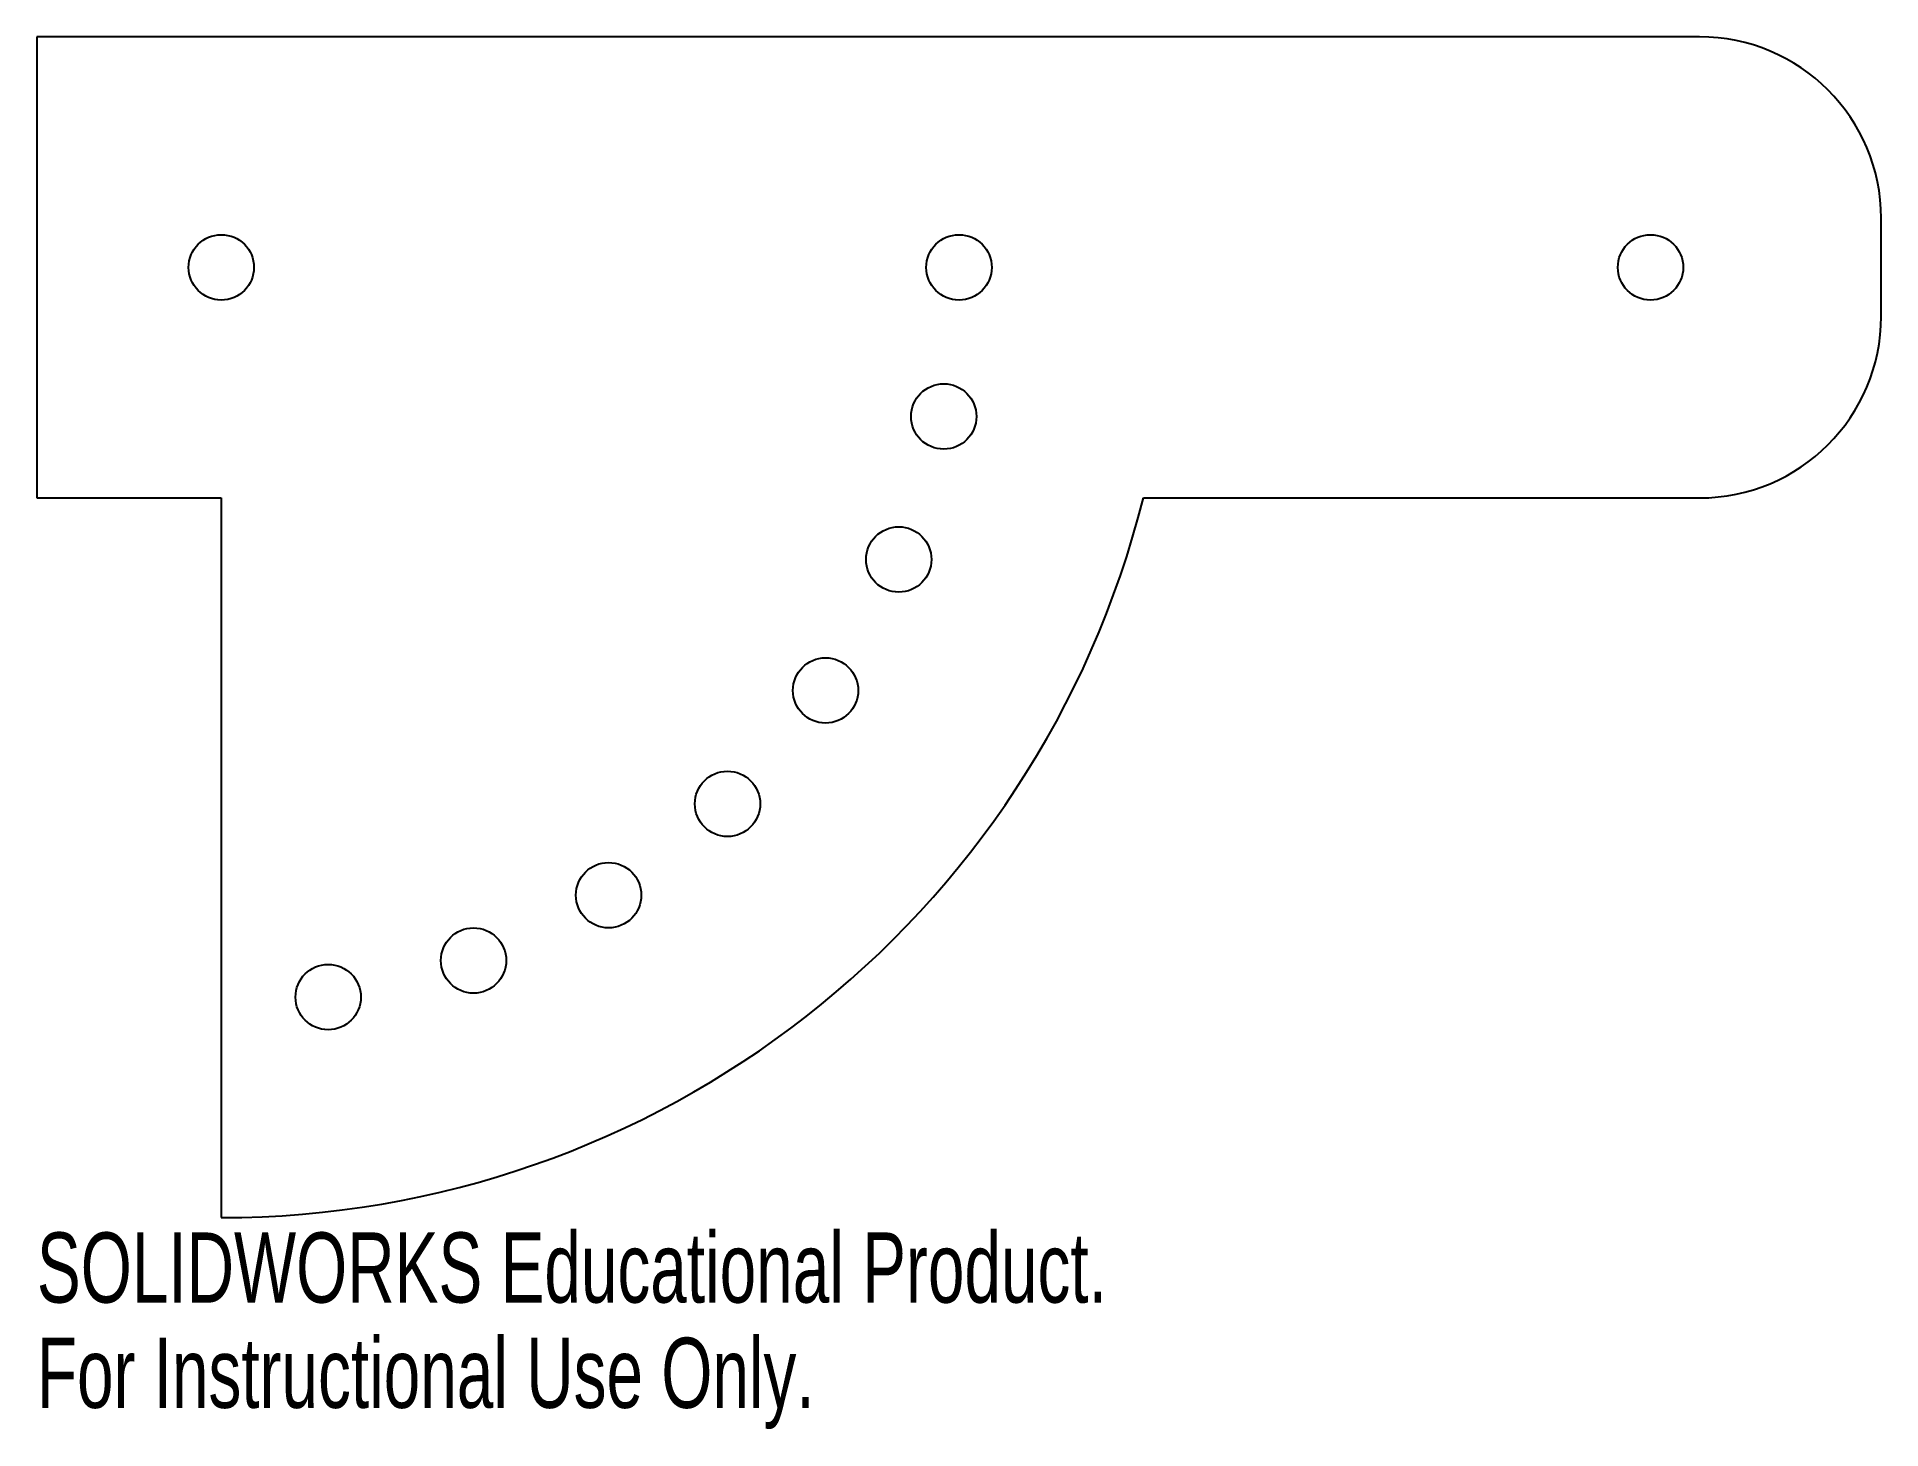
# Model space of a CAD drawing. Header units: millimetres. Extents: x -13 to 114, y -80 to 16.
import ezdxf

# ---------------------------------------------------------------- set-up
doc = ezdxf.new("R2010")
doc.units = ezdxf.units.MM
doc.styles.add('SLDTEXTSTYLE0', font='TXT', dxfattribs={"width": 0.7})

msp = doc.modelspace()

# ---------------------------------------------------------------- linework, layer by layer
at = {"color": 7, "linetype": 'Continuous', "lineweight": 25}
for p, q in [((101.8, 15.88), (-12.7, 15.88)), ((-12.7, 15.88), (-12.7, -15.88)), ((114.3, -3.38), (114.3, 3.38)), ((-12.7, -15.88), (0, -15.88)), ((0, -15.88), (0, -65.45)), ((63.5, -15.88), (101.8, -15.88))]:
    msp.add_line(p, q, dxfattribs=at)
for centre in [(0, 0), (50.8, 0), (98.42, 0), (49.75, -10.27), (46.65, -20.12), (41.61, -29.14), (34.86, -36.95), (26.67, -43.24), (17.37, -47.74), (7.36, -50.26)]:
    msp.add_circle(centre, 2.25, dxfattribs=at)
for centre, radius, start, end in [((101.8, 3.38), 12.5, 0, 90), ((101.8, -3.38), 12.5, 270, 0), ((0, 0), 65.45, 270, 345.9638)]:
    msp.add_arc(centre, radius, start, end, dxfattribs=at)

# ---------------------------------------------------------------- texts
at = {"color": 7, "linetype": 'Continuous', "char_height": 4.8336, "attachment_point": 1, "style": 'SLDTEXTSTYLE0'}
for s, insert in [('SOLIDWORKS Educational Product.', (-12.7, -66.47)), ('For Instructional Use Only.', (-12.7, -73.72))]:
    msp.add_mtext(s, dxfattribs=dict(at, insert=insert))

doc.saveas('drawing.dxf')
